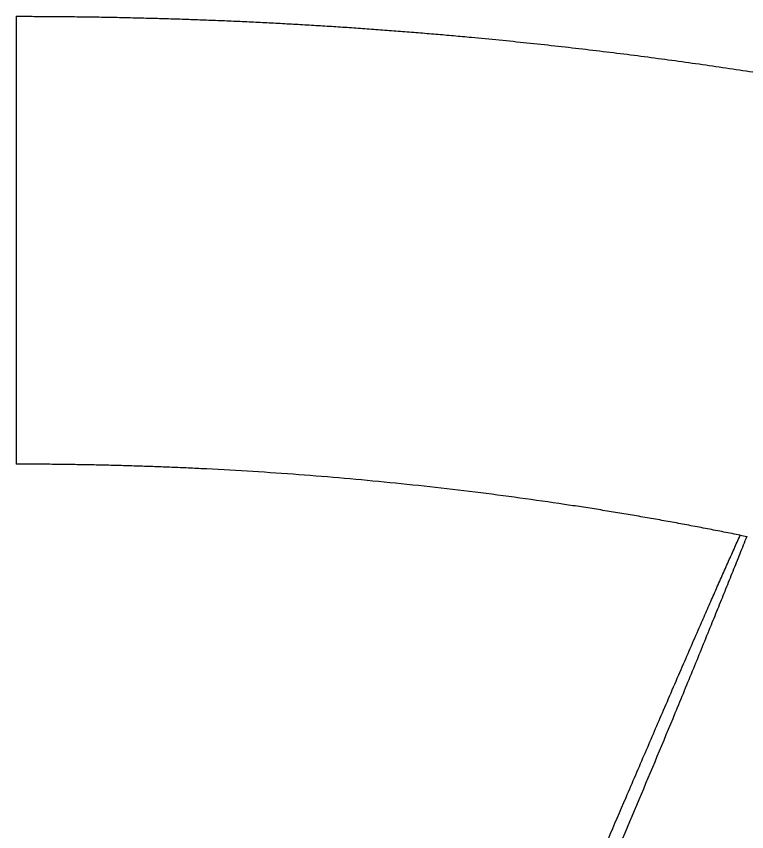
# Model space of a CAD drawing. Extents: x 525 to 613, y 487 to 635.
# Drawn here: x 568.96 to 576.91, y 569.88 to 578.76 of the extents above; entities that cross this region are included whole.
import ezdxf

# ---------------------------------------------------------------- set-up
doc = ezdxf.new("R2010")
doc.units = 0
doc.header["$MEASUREMENT"] = 0
doc.layers.add('1', color=4, linetype='Continuous')
doc.layers.add('STD TEST', color=3, linetype='Continuous')

# ---------------------------------------------------------------- blocks, each defined once
blk = doc.blocks.new('2023 VANGUARD')
at = {"layer": '1', "color": 3, "linetype": 'Continuous', "lineweight": 25}
for points, knots in [([(0, -13.9356), (0, -13.9356), (0, -13.9356), (0, -13.9356), (0, -14.0483), (0, -14.3055), (0, -14.7831), (-0.0001, -15.3399), (0, -15.9609), (0, -16.5207), (0, -16.9873), (0, -17.3449), (-0.0002, -17.7084), (0, -18.0757), (0.0001, -18.3833), (0.0001, -18.6292), (0, -18.7519), (0, -18.8131)], [-0.0000017, -0.0000017, -0.0000017, -0.0000017, 0, 0, 0, 0.125, 0.25, 0.375, 0.5, 0.625, 0.6875, 0.75, 0.8125, 0.875, 0.9375, 0.96875, 0.9999981, 0.9999981, 0.9999981, 0.9999981]), ([(0, -13.9356), (0.0325, -13.9356), (0.0976, -13.9357), (0.1953, -13.9359), (0.2929, -13.9364), (0.3905, -13.937), (0.4881, -13.9378), (0.5857, -13.9387), (0.6832, -13.9399), (0.7807, -13.9412), (0.8783, -13.9427), (0.9758, -13.9444), (1.0733, -13.9462), (1.1707, -13.9482), (1.2682, -13.9504), (1.3656, -13.9528), (1.463, -13.9553), (1.5604, -13.958), (1.6578, -13.9609), (1.7552, -13.964), (1.8525, -13.9672), (1.9498, -13.9706), (2.0471, -13.9742), (2.1444, -13.978), (2.2416, -13.9819), (2.3389, -13.986), (2.4361, -13.9903), (2.5333, -13.9948), (2.6304, -13.9994), (2.7276, -14.0043), (2.8247, -14.0093), (2.9218, -14.0144), (3.0189, -14.0198), (3.1159, -14.0253), (3.213, -14.031), (3.31, -14.0369), (3.407, -14.0429), (3.5039, -14.0492), (3.6008, -14.0556), (3.6977, -14.0622), (3.7946, -14.0689), (3.8914, -14.0758), (3.9882, -14.083), (4.0849, -14.0902), (4.1816, -14.0977), (4.2783, -14.1053), (4.3749, -14.1132), (4.4715, -14.1211), (4.5681, -14.1293), (4.6646, -14.1376), (4.761, -14.1462), (4.8575, -14.1548), (5.1243, -14.1794), (5.5606, -14.2225), (6.1636, -14.2893), (6.7635, -14.3629), (7.358, -14.4431), (7.9478, -14.5298), (8.4404, -14.6085), (8.8269, -14.6738), (9.0657, -14.715), (9.2489, -14.7466), (9.3905, -14.7712), (9.5326, -14.7959), (9.6272, -14.8125), (9.6747, -14.8208)], [0, 0, 0, 0, 0.009779, 0.019556, 0.029333, 0.039108, 0.048883, 0.058657, 0.06843, 0.078203, 0.087976, 0.097748, 0.107521, 0.117293, 0.127066, 0.136839, 0.146613, 0.156388, 0.166164, 0.17594, 0.185718, 0.195497, 0.205278, 0.21506, 0.224844, 0.23463, 0.244418, 0.254209, 0.264002, 0.273797, 0.283595, 0.293396, 0.3032, 0.313007, 0.322817, 0.33263, 0.342447, 0.352266, 0.36209, 0.371916, 0.381746, 0.39158, 0.401417, 0.411258, 0.421103, 0.430951, 0.440804, 0.45066, 0.460521, 0.470385, 0.480254, 0.490127, 0.500005, 0.56231, 0.624718, 0.687269, 0.750002, 0.812268, 0.875, 0.908326, 0.937499, 0.952932, 0.968492, 0.984181, 1, 1, 1, 1]), ([(7.8804, -19.5876), (7.8508, -19.5816), (7.7915, -19.5696), (7.7025, -19.5519), (7.6131, -19.5343), (7.5236, -19.517), (7.4338, -19.4998), (7.3438, -19.4827), (7.2536, -19.4659), (7.1631, -19.4493), (7.0724, -19.4329), (6.9814, -19.4166), (6.8903, -19.4005), (6.7989, -19.3847), (6.7072, -19.369), (6.6154, -19.3535), (6.5233, -19.3383), (6.431, -19.3232), (6.3385, -19.3083), (6.2457, -19.2936), (6.1528, -19.2792), (6.0596, -19.2649), (5.8367, -19.2313), (5.4824, -19.1806), (4.9941, -19.1171), (4.5011, -19.0592), (4.0063, -19.0075), (3.51, -18.9618), (3.0128, -18.9222), (2.5126, -18.8886), (2.1173, -18.8669), (1.8282, -18.8534), (1.646, -18.8457), (1.4636, -18.8389), (1.2811, -18.8328), (1.0985, -18.8276), (0.9157, -18.8231), (0.7327, -18.8195), (0.5497, -18.8166), (0.3665, -18.8146), (0.1833, -18.8134), (0.0611, -18.8132), (0, -18.8132)], [0, 0, 0, 0, 0.011772, 0.023558, 0.035356, 0.047168, 0.058992, 0.07083, 0.082681, 0.094546, 0.106423, 0.118314, 0.130218, 0.142136, 0.154067, 0.166011, 0.177969, 0.189941, 0.201926, 0.213925, 0.225937, 0.237963, 0.250003, 0.312114, 0.374481, 0.437109, 0.5, 0.562244, 0.624657, 0.687241, 0.749999, 0.772686, 0.795381, 0.818084, 0.840794, 0.863513, 0.88624, 0.908975, 0.931718, 0.95447, 0.977231, 1, 1, 1, 1]), ([(10.3171, -19.3357), (10.3032, -19.3628), (10.2747, -19.4184), (10.2313, -19.5038), (10.1801, -19.6049), (10.1222, -19.7204), (10.0368, -19.8921), (9.9312, -20.1074), (9.6809, -20.6271), (9.3229, -21.4045), (8.8699, -22.461), (8.5158, -23.3398), (8.2387, -24.0559), (8.0438, -24.5699), (7.8444, -25.1047), (7.6672, -25.5837), (7.5121, -26.0021), (7.4002, -26.3023), (7.3176, -26.523), (7.2472, -26.7099), (7.1802, -26.8857), (7.1082, -27.0728), (7.0397, -27.2486), (6.9748, -27.4133), (6.9135, -27.5668), (6.8735, -27.6652), (6.8542, -27.7126)], [0, 0, 0, 0, 0.009917, 0.020291, 0.031122, 0.046756, 0.062287, 0.093461, 0.124728, 0.249943, 0.372076, 0.499936, 0.560489, 0.624951, 0.681643, 0.749988, 0.795352, 0.831337, 0.8579, 0.874995, 0.899025, 0.921783, 0.943264, 0.963464, 0.982378, 1, 1, 1, 1]), ([(4.6179, -27.1147), (4.6319, -27.0826), (4.66, -27.0183), (4.7024, -26.9213), (4.7451, -26.8235), (4.7881, -26.725), (4.8314, -26.6258), (4.875, -26.5258), (4.9189, -26.4251), (4.9631, -26.3237), (5.0076, -26.2215), (5.0524, -26.1185), (5.0975, -26.0149), (5.1429, -25.9104), (5.1885, -25.8053), (5.2345, -25.6994), (5.2808, -25.5927), (5.3274, -25.4853), (5.3743, -25.3772), (5.4687, -25.1593), (5.6135, -24.8247), (5.8117, -24.3657), (6.0186, -23.8855), (6.2307, -23.392), (6.438, -22.9086), (6.6437, -22.4289), (6.8442, -21.9617), (7.0527, -21.4768), (7.2561, -21.0056), (7.4185, -20.6321), (7.5325, -20.3717), (7.6046, -20.2077), (7.6753, -20.0474), (7.7448, -19.8909), (7.8129, -19.738), (7.8581, -19.6373), (7.8804, -19.5876)], [0, 0, 0, 0, 0.013164, 0.026414, 0.03975, 0.053171, 0.066678, 0.08027, 0.093947, 0.10771, 0.121558, 0.135491, 0.149508, 0.163611, 0.177798, 0.19207, 0.206426, 0.220866, 0.235391, 0.25, 0.308576, 0.369778, 0.433591, 0.5, 0.565772, 0.625, 0.68953, 0.75, 0.815953, 0.875, 0.897009, 0.918547, 0.939614, 0.960211, 0.98034, 1, 1, 1, 1]), ([(7.9513, -19.6021), (7.9388, -19.6334), (7.9137, -19.6963), (7.8758, -19.7909), (7.8377, -19.8859), (7.7993, -19.9816), (7.7607, -20.0777), (7.7217, -20.1744), (7.6825, -20.2715), (7.6431, -20.3692), (7.6033, -20.4675), (7.5128, -20.6907), (7.3688, -21.0441), (7.1077, -21.6791), (6.7742, -22.4782), (6.4381, -23.266), (6.1648, -23.8952), (5.9599, -24.3616), (5.7508, -24.8312), (5.5813, -25.2071), (5.4531, -25.4886), (5.3679, -25.6748), (5.2825, -25.86), (5.1972, -26.0443), (5.1117, -26.2276), (5.0263, -26.4099), (4.9407, -26.5912), (4.8551, -26.7715), (4.7695, -26.9508), (4.7123, -27.0697), (4.6837, -27.1291)], [0, 0, 0, 0, 0.0121784, 0.0244279, 0.0367488, 0.0491411, 0.0616049, 0.0741403, 0.0867474, 0.0994262, 0.1121768, 0.1249992, 0.1863852, 0.2499983, 0.3732177, 0.4999951, 0.5613648, 0.6234905, 0.6863694, 0.7499989, 0.775301, 0.8005365, 0.8257053, 0.8508072, 0.8758418, 0.900809, 0.9257086, 0.9505404, 0.9753043, 1, 1, 1, 1])]:
    blk.add_open_spline(points, degree=3, knots=knots, dxfattribs=at)
blk.add_open_spline([(7.8804, -19.5876), (7.904, -19.5924), (7.9277, -19.5973), (7.9513, -19.6021)], degree=3, dxfattribs=at)
blk = doc.blocks.new('2026 Vanguard')
at = {"layer": 'STD TEST', "color": 1}
blk.add_blockref('2023 VANGUARD', (44.1613, 88.209), dxfattribs=at)

msp = doc.modelspace()

# ---------------------------------------------------------------- block references
at = {"layer": '1'}
msp.add_blockref('2026 Vanguard', (524.7985, 504.4821), dxfattribs=at)

doc.saveas('drawing.dxf')
